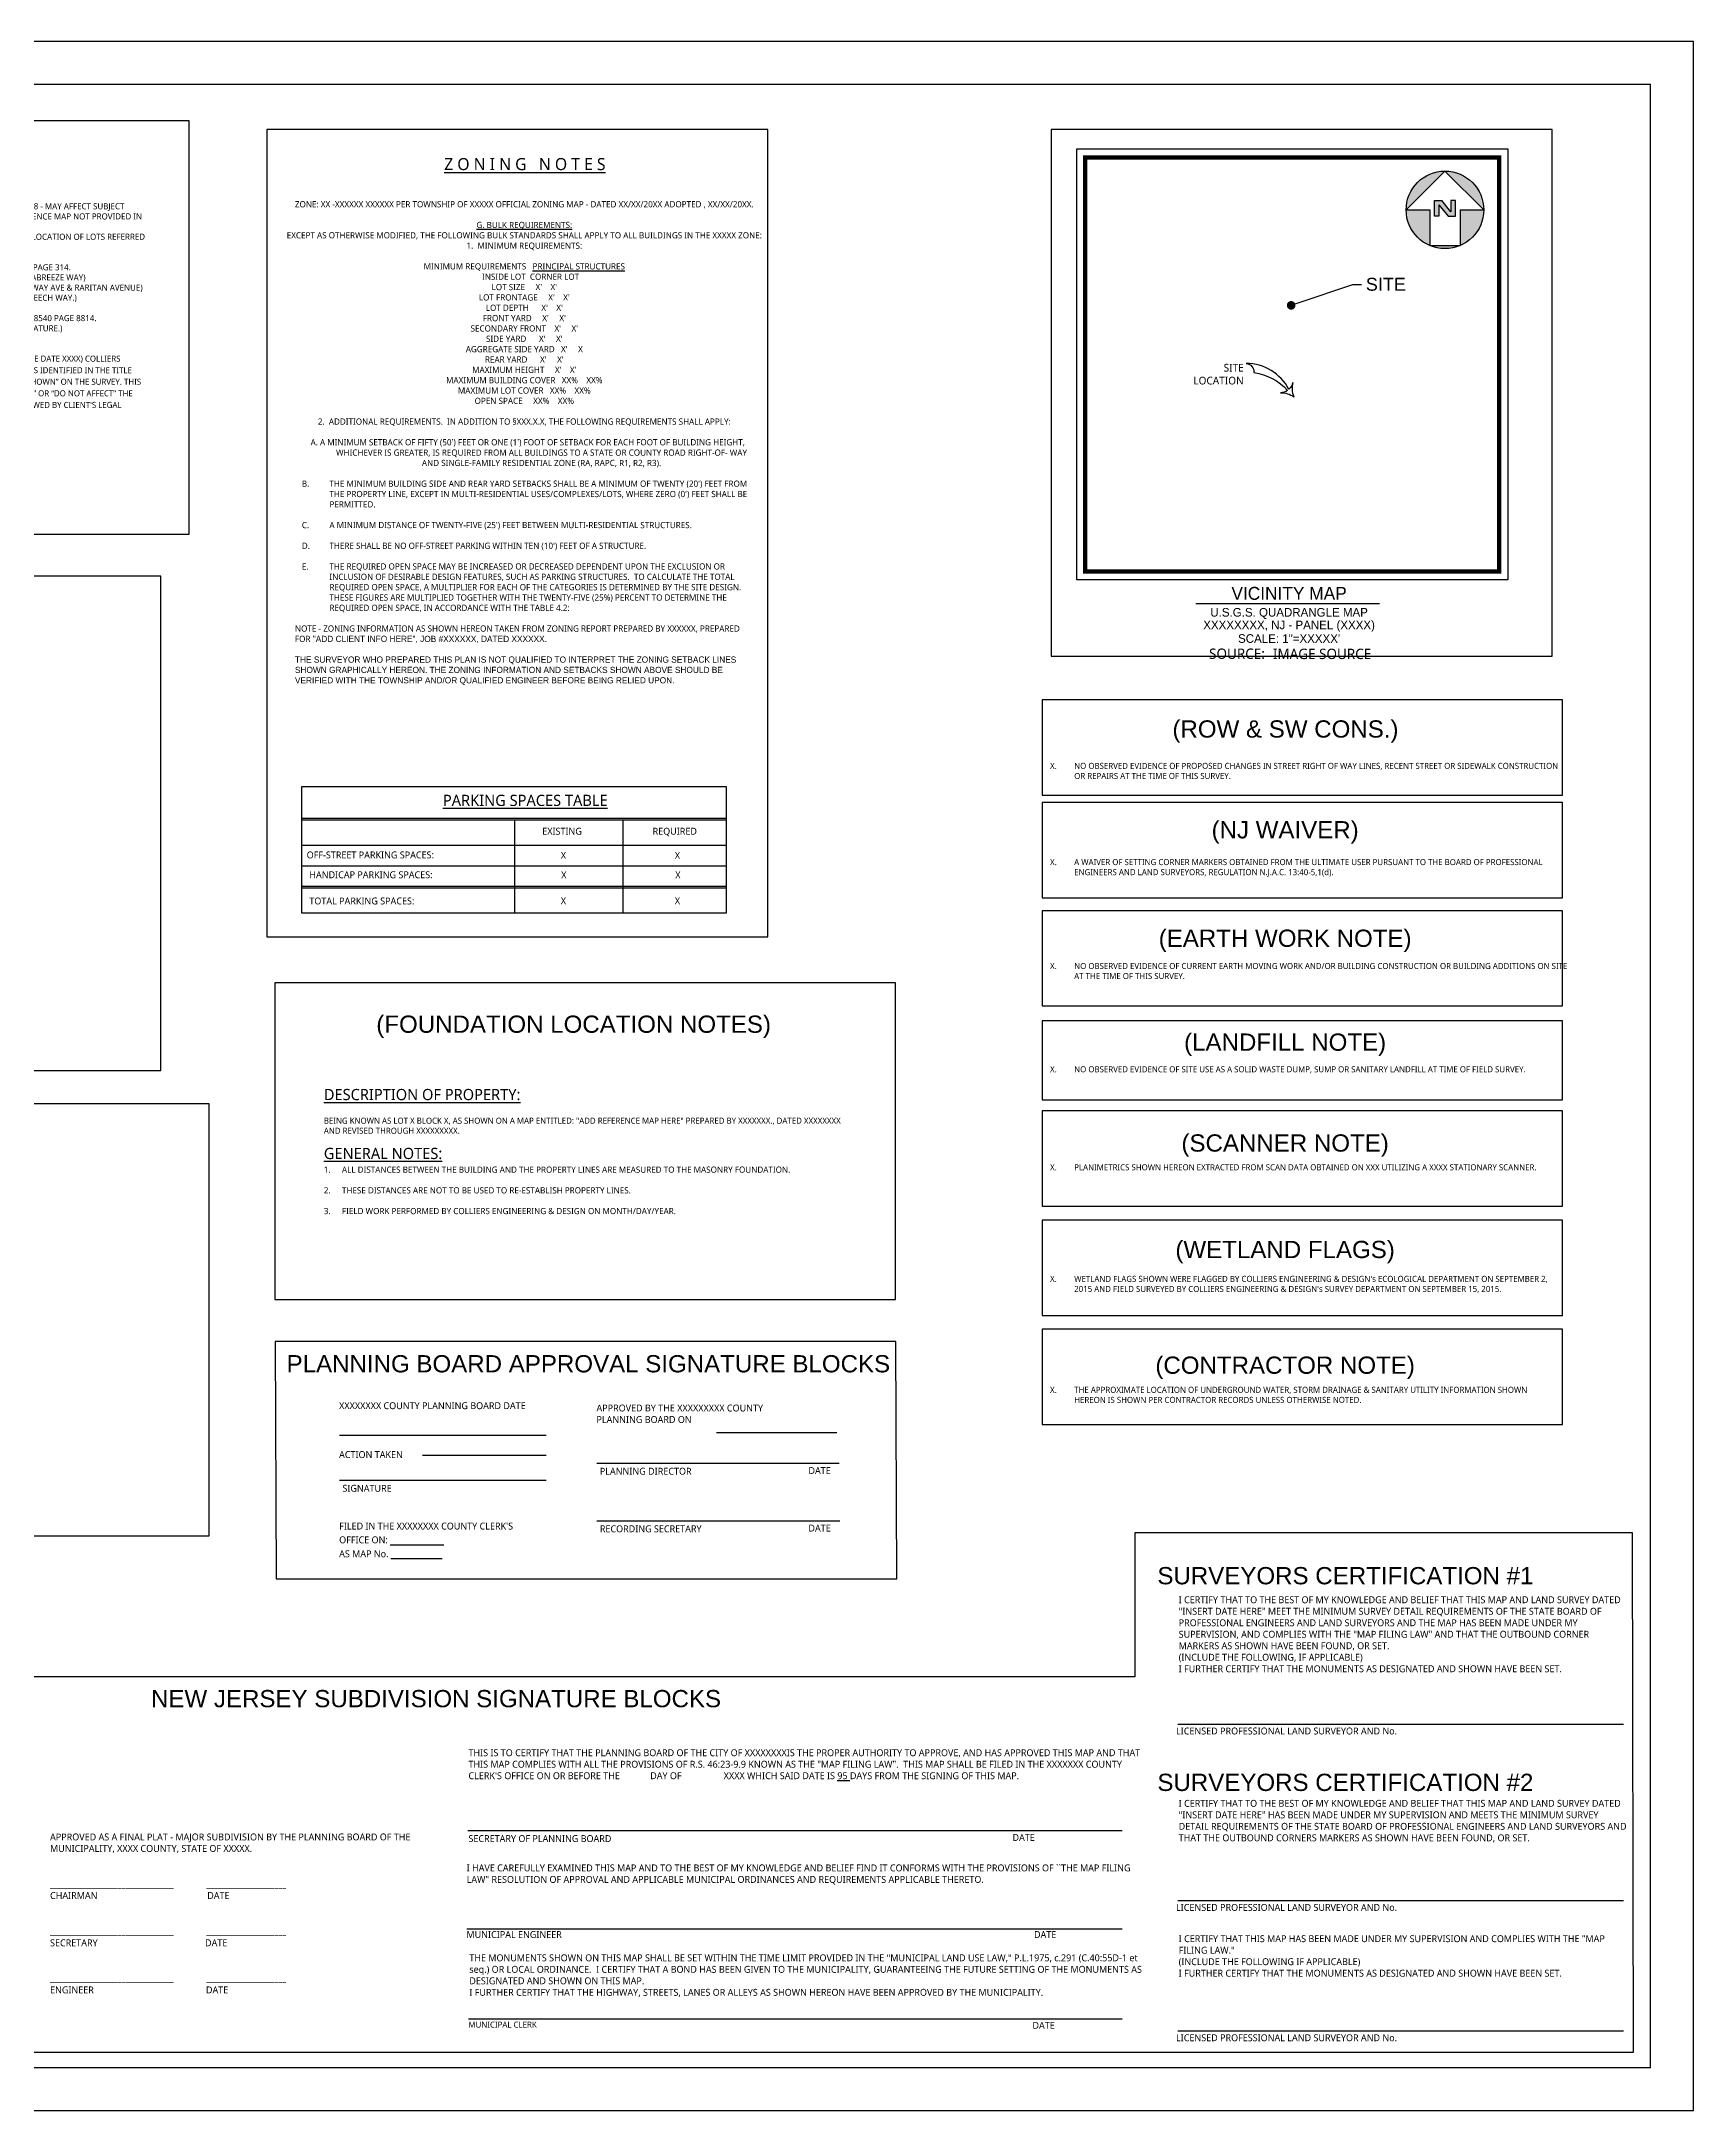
# Paper-space layout 'SURVEY NOTES PG 1' of a CAD drawing. Extents: x 0 to 36, y 0 to 24.
# Drawn here: x 16.83 to 36, y 0 to 24 of the extents above; entities that cross this region are included whole.
import ezdxf
from ezdxf import colors
from ezdxf.entities.mleader import LeaderData, LeaderLine
from ezdxf.enums import TextEntityAlignment as Align
from ezdxf.math import Vec2, Vec3

# ---------------------------------------------------------------- set-up
doc = ezdxf.new("R2010")
doc.units = 0
doc.header["$MEASUREMENT"] = 0
for name, color, linetype in [('G-ANNO-GENL-GEOM', 1, 'Continuous'), ('G-ANNO-GENL-MKUP', 1, 'Continuous'), ('G-ANNO-GENL-TEXT', 9, 'Continuous'), ('G-ANNO-IMGE-GEOM', 7, 'Continuous'), ('G-ANNO-TTLE-NRTH', 60, 'Continuous'), ('G-ANNO-TTLE-OTLN', 7, 'Continuous'), ('G-ANNO-TTLE-TEXT', 6, 'Continuous')]:
    doc.layers.add(name, color=color, linetype=linetype)
doc.styles.add('Existing', font='simplex.shx', dxfattribs={"oblique": 15})
doc.styles.get("Standard").update_dxf_attribs({"font": 'arial.ttf'})
doc.styles.add('Tblock-Text', font='')
doc.styles.add('Tblock-Title', font='')
doc.styles.get('Tblock-Text').set_extended_font_data('Open Sans')
doc.styles.get('Tblock-Title').set_extended_font_data('Merriweather')

# ---------------------------------------------------------------- blocks, each defined once
blk = doc.blocks.new('_Dot')
at = {"color": 0, "linetype": 'ByBlock', "lineweight": -2}
blk.add_line((-0.5, 0), (-1, 0), dxfattribs=at)
at = {"color": 0, "linetype": 'ByBlock', "const_width": 0.5}
blk.add_lwpolyline([(-0.25, 0, 1), (0.25, 0, 1)], format="xyb", close=True, dxfattribs=at)
blk = doc.blocks.new('SITE LOCATION')
at = {"layer": 'G-ANNO-TTLE-TEXT', "flags": 128}
blk.add_lwpolyline([(3.933, 26.222), (3.933, 26.222, 0.272869), (3.438, 26.522), (3.438, 26.522), (3.438, 26.522, -0.408992), (3.527, 26.416), (3.527, 26.416), (3.527, 26.416, -0.183469), (3.916, 26.208), (3.916, 26.208), (3.916, 26.208, -0.140989), (3.834, 26.182), (3.834, 26.182), (3.834, 26.182, -0.153764), (3.993, 26.134), (3.993, 26.134), (3.993, 26.134, -0.153764), (3.98, 26.299), (3.98, 26.299), (3.98, 26.299, -0.149403), (3.933, 26.222), (3.933, 26.222)], format="xyb", close=True, dxfattribs=at)
blk = doc.blocks.new('G-GNRL-IMGE-SRCE')
at = {"layer": 'G-ANNO-GENL-MKUP', "style": 'Tblock-Text', "flags": 8}
blk.add_attdef('SOURCE', (0, 0), '', height=0.12, dxfattribs=at)
at = {"layer": 'G-ANNO-IMGE-GEOM', "insert": (-0.74, 0.122), "char_height": 0.12, "attachment_point": 1, "style": 'Tblock-Text'}
blk.add_mtext_dynamic_manual_height_columns('SOURCE:', width=0.1, gutter_width=0.5, heights=[0], dxfattribs=at)

psp = doc.layouts.new('SURVEY NOTES PG 1')

# ---------------------------------------------------------------- hatches: boundary and pattern name
at = {"layer": 'G-ANNO-TTLE-NRTH'}
h = psp.add_hatch(color=256, dxfattribs=at)
h.paths.add_polyline_path([(33.115, 22.496, 0.414214), (32.665, 22.046)])
h.paths.add_polyline_path([(33.115, 22.496), (33.565, 22.046, 0.414214)])
h.paths.add_polyline_path([(33.565, 22.046), (33.29, 22.046), (33.29, 21.631, 0.301378)])
h.paths.add_polyline_path([(32.94, 22.046), (32.665, 22.046, 0.301378), (32.94, 21.631)])
h.paths.add_polyline_path([(33.29, 21.631), (32.94, 21.631, 0.202665)])
h.paths.add_polyline_path([(33.237, 22.154), (33.184, 22.154), (33.184, 22.022), (33.079, 22.154), (32.992, 22.154), (32.992, 21.974), (33.046, 21.974), (33.046, 22.105), (33.152, 21.974), (33.237, 21.974)])

# ---------------------------------------------------------------- linework, layer by layer
at = {"layer": 'G-ANNO-GENL-TEXT'}
for p, q in [((20.29, 7.835), (22.69, 7.835)), ((24.664, 7.865), (26.06, 7.865)), ((21.253, 7.604), (22.69, 7.604)), ((23.276, 7.509), (26.088, 7.509)), ((20.29, 7.311), (22.69, 7.311)), ((23.276, 6.841), (26.094, 6.841)), ((30.015, 4.483), (35.185, 4.483)), ((21.778, 3.248), (29.372, 3.248)), ((30.015, 2.438), (35.185, 2.438)), ((21.768, 2.11), (29.372, 2.11)), ((21.788, 1.065), (29.372, 1.065)), ((30.015, 0.925), (35.185, 0.925))]:
    psp.add_line(p, q, dxfattribs=at)
for points in [[(0, 0), (36, 0), (36, 24), (0, 24)], [(1, 0.5), (35.5, 0.5), (35.5, 23.5), (1, 23.5)], [(10.486, 18.286), (18.546, 18.286), (18.546, 23.078), (10.486, 23.078)], [(19.446, 13.616), (25.259, 13.616), (25.259, 22.977), (19.446, 22.977)], [(28.547, 16.871), (34.359, 16.871), (34.359, 22.977), (28.547, 22.977)], [(11.016, 12.065), (18.217, 12.065), (18.217, 17.798), (11.016, 17.798)], [(28.444, 15.258), (34.479, 15.258), (34.479, 16.363), (28.444, 16.363)], [(28.444, 14.068), (34.479, 14.068), (34.479, 15.174), (28.444, 15.174)], [(28.444, 12.812), (34.479, 12.812), (34.479, 13.917), (28.444, 13.917)], [(19.54, 9.408), (26.741, 9.408), (26.741, 13.082), (19.54, 13.082)], [(28.444, 11.723), (34.479, 11.723), (34.479, 12.638), (28.444, 12.638)], [(10.795, 6.668), (18.777, 6.668), (18.777, 11.677), (10.795, 11.677)], [(28.444, 10.49), (34.479, 10.49), (34.479, 11.596), (28.444, 11.596)], [(28.444, 9.224), (34.479, 9.224), (34.479, 10.329), (28.444, 10.329)], [(19.556, 6.167), (26.757, 6.167), (26.744, 8.92), (19.543, 8.92)], [(28.444, 7.957), (34.479, 7.957), (34.479, 9.062), (28.444, 9.062)], [(10.172, 0.678), (35.304, 0.678), (35.291, 6.7), (29.519, 6.7), (29.519, 5.03), (10.158, 5.03)]]:
    psp.add_lwpolyline(points, close=True, dxfattribs=at)
for points in [[(19.855, 14.679), (19.855, 15.356), (24.776, 15.356), (24.776, 14.679)], [(19.855, 14.991), (24.776, 14.991)], [(19.855, 14.971), (24.776, 14.971)], [(22.322, 14.971), (22.322, 14.679)], [(23.578, 14.971), (23.578, 14.679)], [(24.776, 14.679), (24.776, 13.889), (19.855, 13.889), (19.855, 14.679)], [(19.855, 14.679), (24.776, 14.679)], [(22.322, 14.679), (22.322, 13.889)], [(23.578, 14.679), (23.578, 13.889)], [(19.855, 14.438), (24.776, 14.438)], [(19.855, 14.203), (24.776, 14.203)], [(19.855, 14.182), (24.776, 14.182)]]:
    psp.add_lwpolyline(points, dxfattribs=at)
at = {"layer": 'G-ANNO-TTLE-NRTH'}
for p, q in [((33.115, 22.496, 11.695), (32.665, 22.046, 11.695)), ((33.565, 22.046, 11.695), (33.115, 22.496, 11.695)), ((32.992, 21.974, 11.695), (32.992, 22.154, 11.695)), ((32.992, 22.154, 11.695), (33.079, 22.154, 11.695)), ((33.046, 22.105, 11.695), (33.046, 21.974, 11.695)), ((33.046, 22.105, 11.695), (33.152, 21.974, 11.695)), ((33.184, 22.022, 11.695), (33.079, 22.154, 11.695)), ((33.184, 22.154, 11.695), (33.184, 22.022, 11.695)), ((33.237, 22.154, 11.695), (33.184, 22.154, 11.695)), ((33.237, 21.974, 11.695), (33.237, 22.154, 11.695)), ((32.665, 22.046, 11.695), (32.94, 22.046, 11.695)), ((32.94, 22.046, 11.695), (32.94, 21.631, 11.695)), ((33.046, 21.974, 11.695), (32.992, 21.974, 11.695)), ((33.152, 21.974, 11.695), (33.237, 21.974, 11.695)), ((33.29, 22.046, 11.695), (33.565, 22.046, 11.695)), ((33.29, 22.046, 11.695), (33.29, 21.631, 11.695)), ((32.94, 21.631, 11.695), (33.29, 21.631, 11.695))]:
    psp.add_line(p, q, dxfattribs=at)
psp.add_circle((33.115, 22.046, 11.695), 0.45, dxfattribs=at)
at = {"layer": 'G-ANNO-TTLE-OTLN'}
psp.add_line((30.224, 17.482), (32.356, 17.482), dxfattribs=at)
psp.add_lwpolyline([(33.843, 17.753), (28.843, 17.753), (28.843, 22.753), (33.843, 22.753)], close=True, dxfattribs=at)
at = {"layer": 'G-ANNO-TTLE-OTLN', "const_width": 0.05}
psp.add_lwpolyline([(33.743, 17.853), (28.943, 17.853), (28.943, 22.653), (33.743, 22.653)], close=True, dxfattribs=at)

# ---------------------------------------------------------------- block references
ref = psp.add_blockref('G-GNRL-IMGE-SRCE', (31.119, 16.836))
ref.add_attrib('SOURCE', 'IMAGE SOURCE', (31.119, 16.836), dxfattribs={"layer": 'G-ANNO-GENL-MKUP', "height": 0.12, "style": 'Tblock-Text'})
at = {"layer": 'G-ANNO-GENL-GEOM'}
psp.add_blockref('SITE LOCATION', (27.372, -6.257), dxfattribs=at)

# ---------------------------------------------------------------- texts
at = {"layer": 'G-ANNO-GENL-GEOM', "insert": (29.828, 20.26), "char_height": 0.0896, "width": 0.95284, "attachment_point": 1, "style": 'Tblock-Text'}
psp.add_mtext('\\pxqr;SITE\\PLOCATION', dxfattribs=at)
at = {"layer": 'G-ANNO-GENL-TEXT', "color": 1}
for s, p in [('(ROW & SW CONS.)', (31.265, 15.925)), ('(NJ WAIVER)', (31.261, 14.756)), ('(EARTH WORK NOTE)', (31.261, 13.498)), ('(LANDFILL NOTE)', (31.261, 12.293)), ('(SCANNER NOTE)', (31.261, 11.123)), ('(WETLAND FLAGS)', (31.261, 9.888)), ('(CONTRACTOR NOTE)', (31.261, 8.546))]:
    psp.add_text(s, height=0.2, dxfattribs=at).set_placement(p, align=Align.CENTER)
at = {"layer": 'G-ANNO-GENL-TEXT', "style": 'Tblock-Text'}
for s, p in [('X', (22.858, 14.519)), ('X', (24.181, 14.519)), ('X', (22.863, 14.292)), ('X', (24.186, 14.292)), ('X', (22.858, 13.992)), ('X', (24.181, 13.992)), ('XXXXXXXX COUNTY PLANNING BOARD DATE', (20.286, 8.136)), ('ACTION TAKEN', (20.286, 7.569)), ('PLANNING DIRECTOR', (23.311, 7.376)), ('DATE', (25.731, 7.384)), ('SIGNATURE', (20.325, 7.178)), ("FILED IN THE XXXXXXXX COUNTY CLERK'S", (20.287, 6.74)), ('RECORDING SECRETARY', (23.311, 6.708)), ('DATE', (25.731, 6.716)), ('AS MAP No. %%U                      ', (20.287, 6.418)), ('OFFICE ON: %%U                       ', (20.287, 6.58)), ('LICENSED PROFESSIONAL LAND SURVEYOR AND No.', (29.995, 4.363)), ('SECRETARY OF PLANNING BOARD', (21.787, 3.115)), ('                                                DATE', (26.798, 3.128)), ('_______________________________              ____________________', (16.933, 2.592)), ('CHAIRMAN                                               DATE', (16.933, 2.455)), ('LICENSED PROFESSIONAL LAND SURVEYOR AND No.', (29.995, 2.317)), ('_______________________________              ____________________', (16.933, 2.043)), ('SECRETARY                                              DATE', (16.933, 1.906)), ('MUNICIPAL ENGINEER', (21.764, 2.002)), ('DATE', (28.348, 2.002)), ('_______________________________              ____________________', (16.933, 1.497)), ('ENGINEER                                                DATE', (16.933, 1.36)), ('DATE', (28.33, 0.949)), ('LICENSED PROFESSIONAL LAND SURVEYOR AND No.', (29.995, 0.805))]:
    psp.add_text(s, height=0.08, dxfattribs=at).set_placement(p)
psp.add_text('MUNICIPAL CLERK', height=0.07, rotation=0.0522, dxfattribs=at).set_placement((21.787, 0.962))
for s, insert, char_height, width, attachment_point in [('\\pxl0.083333,r-0.083333,se0.77917,qc;{\\H1.75x;\\LZ O N I N G   N O T E S\\P\\pq*;}\\P\\P\\pl0,r0,s*;{\\H0.9x;ZONE:^IXX -XXXXXX XXXXXX PER TOWNSHIP OF XXXXX OFFICIAL ZONING MAP - DATED XX/XX/20XX ADOPTED , XX/XX/20XX.   \\P\\pl0.083333,r-0.083333,se0.77917;\\P\\pl0,r0,s*;\\LG. BULK REQUIREMENTS:\\P\\lEXCEPT AS OTHERWISE MODIFIED, THE FOLLOWING BULK STANDARDS SHALL APPLY TO ALL BUILDINGS IN THE XXXXX ZONE:\\P1.  MINIMUM REQUIREMENTS:\\P\\pb0.25,se0.79167;\\P\\ps*;MINIMUM REQUIREMENTS^I ^I\\LPRINCIPAL STRUCTURES\\l\\P^I^I^I^I^I^IINSIDE LOT^I^ICORNER LOT\\PLOT SIZE^I^I^I^I^IX\'^I^I^I^IX\'\\PLOT FRONTAGE^I ^I^I^IX\'^I^I^I^IX\' \\PLOT DEPTH^I ^I^I^I^IX\'^I^I^I^IX\' \\PFRONT YARD^I ^I^I^IX\'^I ^I^I^IX\' \\PSECONDARY FRONT ^I^I^IX\'^I^I ^I^IX\' \\PSIDE YARD^I ^I^I^I^IX\'^I ^I^I^IX\' \\PAGGREGATE SIDE YARD^I^I^IX\'^I ^I^I^IX\\PREAR YARD^I ^I^I^I^IX\'^I ^I^I^IX\' \\PMAXIMUM HEIGHT^I ^I^I^IX\'^I^I^I^IX\' \\PMAXIMUM BUILDING COVER ^I^IXX%^I^I^I^IXX% \\PMAXIMUM LOT COVER^I^I^IXX%^I^I^I^IXX% \\POPEN SPACE^I^I^I^I^IXX%^I^I^I^IXX%\\P\\P2.  ADDITIONAL REQUIREMENTS.  IN ADDITION TO §XXX.X.X, THE FOLLOWING REQUIREMENTS SHALL APPLY:\\P\\P\\pi-4,l5,t5;A.^IA MINIMUM SETBACK OF FIFTY (50\') FEET OR ONE (1\') FOOT OF SETBACK FOR EACH FOOT OF BUILDING HEIGHT, WHICHEVER IS GREATER, IS REQUIRED FROM ALL BUILDINGS TO A STATE OR COUNTY ROAD RIGHT-OF- WAY AND SINGLE-FAMILY RESIDENTIAL ZONE (RA, RAPC, R1, R2, R3).\\P\\pi-3,l3,se0.5,ql;\\P\\pi-4,l5,s*,q*;B.^ITHE MINIMUM BUILDING SIDE AND REAR YARD SETBACKS SHALL BE A MINIMUM OF TWENTY (20\') FEET FROM THE PROPERTY LINE, EXCEPT IN MULTI-RESIDENTIAL USES/COMPLEXES/LOTS, WHERE ZERO (0\') FEET SHALL BE PERMITTED.\\P\\pi-3,l3,se0.5,ql;\\P\\pi-4,l5,s*,q*;C.^IA MINIMUM DISTANCE OF TWENTY-FIVE (25\') FEET BETWEEN MULTI-RESIDENTIAL STRUCTURES.\\P\\pi-3,l3;\\P\\pi-4,l5;D.^ITHERE SHALL BE NO OFF-STREET PARKING WITHIN TEN (10\') FEET OF A STRUCTURE.\\P\\pi-3,l3;\\P\\pi-4,l5;E.^ITHE REQUIRED OPEN SPACE MAY BE INCREASED OR DECREASED DEPENDENT UPON THE EXCLUSION OR INCLUSION OF DESIRABLE DESIGN FEATURES, SUCH AS PARKING STRUCTURES.  TO CALCULATE THE TOTAL REQUIRED OPEN SPACE, A MULTIPLIER FOR EACH OF THE CATEGORIES IS DETERMINED BY THE SITE DESIGN. THESE FIGURES ARE MULTIPLIED TOGETHER WITH THE TWENTY-FIVE (25%) PERCENT TO DETERMINE THE REQUIRED OPEN SPACE, IN ACCORDANCE WITH THE TABLE 4.2:\\P\\pi0,l0,tz;\\PNOTE - ZONING INFORMATION AS SHOWN HEREON TAKEN FROM ZONING REPORT PREPARED BY XXXXXX, PREPARED FOR\\fGill Sans MT|b1|i0|c0|p34;\\C2; \\fGill Sans MT|b0|i0|c0|p34;"ADD CLIENT INFO HERE"\\C256;, JOB #XXXXXX, DATED XXXXXX.\\P\\P\\pt5;THE SURVEYOR WHO PREPARED THIS PLAN IS NOT QUALIFIED TO INTERPRET THE ZONING SETBACK LINES SHOWN GRAPHICALLY HEREON. THE ZONING INFORMATION AND SETBACKS SHOWN ABOVE SHOULD BE VERIFIED WITH THE TOWNSHIP AND/OR QUALIFIED ENGINEER BEFORE BEING RELIED UPON.}', (19.774, 22.647), 0.08, 5.3215, 1), ("\\pxi-2,l2;^I{\\L\\C5;SCHDULE B-II EXCEPTIONS:\\P\\pi-4,l4;\\l\\C7;\\P\\pl8,t3;\\H0.98241x;\\C256;8^ISUBJECT TO RESTRICTIONS AS SET FORTH IN DEED BOOK 973 PAGE 288 AND DEED BOOK 999 PAGE 157. (DB 973 PG 288 - MAY AFFECT SUBJECT PROPERTY AS TO USE, BUT ACTUAL LOCATION OF LOTS REFERRED TO IN THIS DEED ARE NOT CLEARLY KNOWN. REFERENCE MAP NOT PROVIDED IN TITLE REPORT.) \\P^I(DB 999 PG 157 - MAY AFFECT SUBJECT PROPERTY AS TO USE, AND BUILDING SETBACK FROM SIDEWALK, BUT ACTUAL LOCATION OF LOTS REFERRED TO IN THIS DEED ARE NOT CLEARLY KNOWN. REFERENCE MAP NOT PROVIDED IN TITLE REPORT)\\P\\pi0,l0,tz;\\P\\pi-4,l8;9^IUTILITY EASEMENTS AS RECORDED IN DEED BOOK 3438 PAGE 562, DEED BOOK 3475 PAGE 271 AND DEED BOOK 3478 PAGE 314.  \\P^I(DB 3438 PG 562 - UTILITY POLE AND GUY WIRE - AFFECTS SUBJECT PROPERTY ALONG RARITAN AVENUE, OPPOSITE SEABREEZE WAY)\\P^I(DB 3475 PG 271 - UTILITY POLE AND GUY WIRE - AFFECTS SUBJECT PROPERTY AT SOUTHEASTERLY CORNER OF BEACHWAY AVE & RARITAN AVENUE) \\P^I(DB 3478 PG 314 - UTILITY POLE AND GUY WIRE - AFFECTS SUBJECT PROPERTY ALONG THE SOUTHWESTERLY LINE OF BEECH WAY.)\\P\\pi-12,l12;\\P\\pi4,l0;10       SUBJECT TO TERMS AND CONDITIONS AS CONTAINED IN DEVELOPER AGREEMENT FOR SEWER SERVICE IN DEED BOOK 8540 PAGE 8814. \\P\\pi0,l8,t8;(DB8540 PG 8814 - \\~DEVELOPERS AGREEMENT ALLOWING SEWER CONNECTION TO SUBJECT PROPERTY - BLANKET IN NATURE.)\\P\\P\\H0.98963x;\\P\\pl0,a0.83333,sm1.15,tz;PURSUANT TO SECTION 6(C)(ii) OF THE MINIMUM STANDARD DETAIL REQUIREMENTS FOR ALTA/NSPS LAND TITLE SURVEYS (EFFECTIVE DATE XXXX) COLLIERS ENGINEERING & DESIGN HAS PLOTTED ANY RIGHTS OF WAY, EASEMENTS AND SERVITUDE'S BURDENING THE SURVEYED PROPERTY AS IDENTIFIED IN THE TITLE INSURANCE COMMITMENT PROVIDED BY THE CLIENT OR OBTAINED BY THE SURVEYOR AND STATED IF EACH IS “SHOWN” OR “NOT SHOWN” ON THE SURVEY. THIS CLIENT HAS REQUESTED THAT THE SURVEYOR STATE IF, AS AN OPINION, THE RIGHTS OF WAY, EASEMENTS AND SERVITUDES “AFFECT” OR “DO NOT AFFECT” THE SUBJECT PROPERTY. THESE OPINIONS ARE NOT TO BE CONSIDERED TO BE MADE WITH ANY LEGAL EXPERTISE AND SHOULD BE REVIEWED BY CLIENT'S LEGAL REPRESENTATIVE TO VERIFY VALIDITY PRIOR TO RELYING ON THOSE STATEMENTS.}", (11.03, 22.363), 0.072, 7.01222, 1), ('{\\LPARKING SPACES TABLE}', (22.446, 15.262), 0.13, 3.74705, 2), ('EXISTING^I^I^IREQUIRED ', (22.643, 14.879), 0.08, 3.74705, 1), ('OFF-STREET PARKING SPACES:', (19.91, 14.604), 0.08, 3.74705, 1), ('\\pxi-4,l4;X.^IA WAIVER OF SETTING CORNER MARKERS OBTAINED FROM THE ULTIMATE USER PURSUANT TO THE BOARD OF PROFESSIONAL ENGINEERS AND LAND SURVEYORS, REGULATION N.J.A.C. 13:40-5,1(d).', (28.534, 14.516), 0.07, 6.05906, 1), ('HANDICAP PARKING SPACES:', (19.941, 14.374), 0.08, 3.74705, 1), ('TOTAL PARKING SPACES:', (19.941, 14.07), 0.08, 3.74705, 1), ('\\pxi-4,l4;X.^INO OBSERVED EVIDENCE OF CURRENT EARTH MOVING WORK AND/OR BUILDING CONSTRUCTION OR BUILDING ADDITIONS ON SITE AT THE TIME OF THIS SURVEY.', (28.534, 13.311), 0.07, 6.05906, 1), ('\\pxi-4,l4;{\\H0.9999x;X.^INO OBSERVED EVIDENCE OF SITE USE AS A SOLID WASTE DUMP, SUMP OR SANITARY LANDFILL AT TIME OF FIELD SURVEY.}', (28.534, 12.113), 0.07, 5.80649, 1), ('{\\H1.8571x;\\LDESCRIPTION OF PROPERTY:\\P}\\PBEING KNOWN AS LOT X BLOCK X, AS SHOWN ON A MAP ENTITLED: {\\C2;"ADD REFERENCE MAP HERE"} PREPARED BY XXXXXXX., DATED XXXXXXXX AND REVISED THROUGH XXXXXXXXX.\\P\\P{\\H1.8571x;\\LGENERAL NOTES:\\P\\pxi-3,l3,t3;\\H0.55385x;\\l1.^IALL DISTANCES BETWEEN THE BUILDING AND THE PROPERTY LINES ARE MEASURED TO THE MASONRY FOUNDATION.\\P\\pi0,l0,tz;\\P\\pi-3,l3,t3;2.^ITHESE DISTANCES ARE NOT TO BE USED TO RE-ESTABLISH PROPERTY LINES.\\P\\pi0,l0,tz;\\P\\pi-3,l3,t3;3.^IFIELD WORK PERFORMED BY COLLIERS ENGINEERING & DESIGN ON MONTH/DAY/YEAR.}', (20.109, 11.85), 0.07, 6.05906, 1), ('\\pxi-4,l4;X.^IPLANIMETRICS SHOWN HEREON EXTRACTED FROM SCAN DATA OBTAINED ON XXX UTILIZING A XXXX STATIONARY SCANNER.', (28.534, 10.976), 0.07, 5.84305, 1), ('\\pxt19;APPROVED BY THE XXXXXXXXX COUNTY\\P\\ptz;PLANNING BOARD ON', (23.272, 8.189), 0.08, 6.02262, 1), ('I CERTIFY THAT TO THE BEST OF MY KNOWLEDGE AND BELIEF THAT THIS MAP AND LAND SURVEY DATED {\\C2;"INSERT DATE HERE"} MEET THE MINIMUM SURVEY DETAIL REQUIREMENTS OF THE STATE BOARD OF PROFESSIONAL ENGINEERS AND LAND SURVEYORS AND THE MAP HAS BEEN MADE UNDER MY SUPERVISION, AND COMPLIES WITH THE "MAP FILING LAW" AND THAT THE OUTBOUND CORNER MARKERS AS SHOWN HAVE BEEN FOUND, OR SET.\\P{\\C2;(INCLUDE THE FOLLOWING, IF APPLICABLE)\\PI FURTHER CERTIFY THAT THE MONUMENTS AS DESIGNATED AND SHOWN HAVE BEEN SET.}', (30.026, 5.965), 0.08, 5.18443, 1), ('THIS IS TO CERTIFY THAT THE PLANNING BOARD OF THE CITY OF XXXXXXXXIS THE PROPER AUTHORITY TO APPROVE, AND HAS APPROVED THIS MAP AND THAT THIS MAP COMPLIES WITH ALL THE PROVISIONS OF R.S. 46:23-9.9 KNOWN AS THE "MAP FILING LAW".  THIS MAP SHALL BE FILED IN THE XXXXXXX COUNTY CLERK\'S OFFICE ON OR BEFORE THE {\\L            }DAY OF {\\L                } XXXX WHICH SAID DATE IS {\\L95} DAYS FROM THE SIGNING OF THIS MAP.', (21.787, 4.191), 0.08, 7.76953, 1), ('I CERTIFY THAT TO THE BEST OF MY KNOWLEDGE AND BELIEF THAT THIS MAP AND LAND SURVEY DATED {\\C2;"INSERT DATE HERE"} HAS BEEN MADE UNDER MY SUPERVISION AND MEETS THE MINIMUM SURVEY DETAIL REQUIREMENTS OF THE STATE BOARD OF PROFESSIONAL ENGINEERS AND LAND SURVEYORS AND THAT THE OUTBOUND CORNERS MARKERS AS SHOWN HAVE BEEN FOUND, OR SET.', (30.026, 3.604), 0.08, 5.18443, 1), ('APPROVED AS A FINAL PLAT - MAJOR SUBDIVISION BY THE PLANNING BOARD OF THE MUNICIPALITY, XXXX COUNTY, STATE OF XXXXX.', (16.933, 3.214), 0.08, 4.20395, 1), ('I HAVE CAREFULLY EXAMINED THIS MAP AND TO THE BEST OF MY KNOWLEDGE AND BELIEF FIND IT CONFORMS WITH THE PROVISIONS OF ``THE MAP FILING LAW" RESOLUTION OF APPROVAL AND APPLICABLE MUNICIPAL ORDINANCES AND REQUIREMENTS APPLICABLE THERETO.', (21.766, 2.855), 0.08, 7.80493, 1), ('I CERTIFY THAT THIS MAP HAS BEEN MADE UNDER MY SUPERVISION AND COMPLIES WITH THE "MAP FILING LAW."\\P{\\C2;(INCLUDE THE FOLLOWING IF APPLICABLE)\\PI FURTHER CERTIFY THAT THE MONUMENTS AS DESIGNATED AND SHOWN HAVE BEEN SET.}', (30.026, 2.034), 0.08, 5.18443, 1), ('THE MONUMENTS SHOWN ON THIS MAP SHALL BE SET WITHIN THE TIME LIMIT PROVIDED IN THE "MUNICIPAL LAND USE LAW," P.L.1975, c.291 (C.40:55D-1 et seq.) OR LOCAL ORDINANCE.  I CERTIFY THAT A BOND HAS BEEN GIVEN TO THE MUNICIPALITY, GUARANTEEING THE FUTURE SETTING OF THE MONUMENTS AS DESIGNATED AND SHOWN ON THIS MAP. \\PI FURTHER CERTIFY THAT THE HIGHWAY, STREETS, LANES OR ALLEYS AS SHOWN HEREON HAVE BEEN APPROVED BY THE MUNICIPALITY.', (21.797, 1.812), 0.08, 7.86395, 1)]:
    psp.add_mtext(s, dxfattribs=dict(at, insert=insert, char_height=char_height, width=width, attachment_point=attachment_point))
at = {"layer": 'G-ANNO-GENL-TEXT', "color": 7, "char_height": 0.07, "width": 5.89084, "attachment_point": 1, "style": 'Tblock-Text'}
for s, insert in [('\\pxi-4,l4;{\\C256;X.^INO OBSERVED EVIDENCE OF PROPOSED CHANGES IN STREET RIGHT OF WAY LINES, RECENT STREET OR SIDEWALK CONSTRUCTION OR REPAIRS AT THE TIME OF THIS SURVEY.}', (28.534, 15.632)), ("\\pxi-4,l4;{\\C256;X.^IWETLAND FLAGS SHOWN WERE FLAGGED BY COLLIERS ENGINEERING & DESIGN's ECOLOGICAL DEPARTMENT ON SEPTEMBER 2, 2015 AND FIELD SURVEYED BY COLLIERS ENGINEERING & DESIGN's SURVEY DEPARTMENT ON SEPTEMBER 15, 2015.}", (28.534, 9.682)), ('\\A1;\\pxi-4,l4;{\\C256;X.^ITHE APPROXIMATE LOCATION OF UNDERGROUND WATER, STORM DRAINAGE & SANITARY UTILITY INFORMATION SHOWN HEREON IS SHOWN PER CONTRACTOR RECORDS UNLESS OTHERWISE NOTED.}', (28.534, 8.395))]:
    psp.add_mtext(s, dxfattribs=dict(at, insert=insert))
at = {"layer": 'G-ANNO-GENL-TEXT', "color": 1, "char_height": 0.2, "attachment_point": 5}
for s, width, insert in [('(FOUNDATION LOCATION NOTES)', 4.91432, (23.007, 12.571)), ('PLANNING BOARD APPROVAL SIGNATURE BLOCKS', 7.2846, (23.178, 8.661)), ('SURVEYORS CERTIFICATION #1', 7.7612, (31.96, 6.203)), ('NEW JERSEY SUBDIVISION SIGNATURE BLOCKS', 7.7612, (21.411, 4.777)), ('SURVEYORS CERTIFICATION #2', 7.7612, (31.96, 3.806))]:
    psp.add_mtext_dynamic_manual_height_columns(s, width=width, gutter_width=1, heights=[0], dxfattribs=dict(at, insert=insert))
at = {"layer": 'G-ANNO-TTLE-OTLN', "style": 'Tblock-Title'}
for s, height, p in [('VICINITY MAP', 0.15, (31.307, 17.523)), ('XXXXXXXX, NJ - PANEL (XXXX)', 0.1, (31.307, 17.182)), ('U.S.G.S. QUADRANGLE MAP', 0.1, (31.307, 17.328)), ('SCALE: 1"=XXXXX\'', 0.1, (31.307, 17.024))]:
    psp.add_text(s, height=height, dxfattribs=at).set_placement(p, align=Align.CENTER)

# ---------------------------------------------------------------- leaders
at = {"layer": 'G-ANNO-GENL-GEOM'}
ml = psp.add_multileader_mtext('Standard', dxfattribs=at)
ml.set_content('{\\fArial|b0|i0|c0|p34;\\Q0;SITE}', color=256, style='Existing')
ml.set_leader_properties()
ml.set_arrow_properties(name='DOT')
ml.build(insert=Vec2(0, 0))
ml.multileader.update_dxf_attribs({"has_text_frame": 1, "dogleg_length": 0.1, "arrow_head_size": 0.1})
ctx = ml.context
ctx.base_point, ctx.char_height, ctx.arrow_head_size, ctx.landing_gap_size, ctx.plane_origin = Vec3(32.147, 21.182, 11.695), 0.15, 0.1, 0.05, Vec3(33.436, 21.792, 11.695)
notes = []
notes.append((ctx, [(1, (1, 1, 0), (32.047, 21.182, 11.695), (1, 0), 0.1, [(0, [(31.331, 20.938, 11.695)], 0, [])])]))
ctx.mtext.insert, ctx.mtext.flow_direction = Vec3(32.197, 21.258, 11.695), 5
for ctx, leaders in notes:
    for number, flags, end, landing, length, lines in leaders:
        leader = LeaderData()
        leader.index, (leader.has_last_leader_line, leader.has_dogleg_vector, leader.attachment_direction) = number, flags
        leader.last_leader_point, leader.dogleg_vector, leader.dogleg_length = Vec3(end), Vec3(landing), length
        for number, points, colour, breaks in lines:
            line = LeaderLine()
            line.index, line.vertices, line.color, line.breaks = number, Vec3.list(points), colors.encode_raw_color(colour), breaks
            leader.lines.append(line)
        ctx.leaders.append(leader)

doc.saveas('drawing.dxf')
